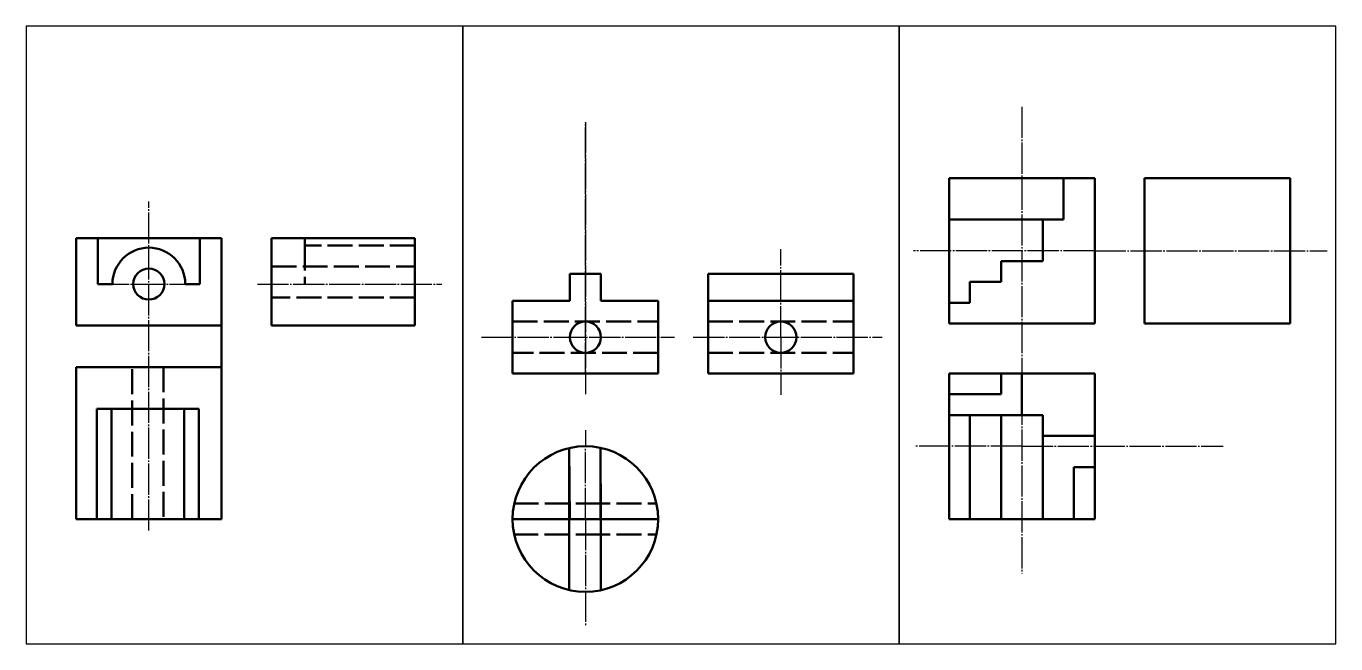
# Model space of a CAD drawing. Header units: millimetres. Extents: x 0 to 630, y 0 to 297.
import ezdxf

# ---------------------------------------------------------------- set-up
doc = ezdxf.new("R2010")
doc.units = ezdxf.units.MM
doc.linetypes.add('ACAD_ISO02W100', pattern=[15, 12, -3])
doc.linetypes.add('JIS_08_15', pattern=[17.25, 15, -0.75, 0.75, -0.75])
doc.layers.add('Axe', color=7, linetype='JIS_08_15')
doc.layers.add('Contur', color=7, linetype='Continuous', lineweight=50)
doc.layers.add('MuchiiAcoperite', color=7, linetype='ACAD_ISO02W100', lineweight=50)

msp = doc.modelspace()

# ---------------------------------------------------------------- linework, layer by layer
for points in [[(0, 0), (210, 0), (210, 297), (0, 297)], [(210, 0), (420, 0), (420, 297), (210, 297)], [(420, 0), (630, 0), (630, 297), (420, 297)]]:
    msp.add_lwpolyline(points, close=True)
at = {"layer": 'Axe'}
for p, q in [((479, 258.27), (479, 33.73)), ((269, 250.89), (269, 119.98)), ((269, 129.93), (269, 250.89)), ((59, 54.45), (59, 212.64)), ((363, 147.43), (363, 189.85)), ((514, 189), (426.79, 189)), ((514, 154), (514, 189)), ((514, 189), (625.91, 189)), ((34.5, 173), (83.5, 173)), ((34.5, 173), (41.5, 173)), ((111.2, 173), (199.99, 173)), ((219.1, 147.43), (311.89, 147.43)), ((320.88, 147.43), (411.82, 147.43)), ((363, 147.43), (363, 119.7)), ((269, 102.77), (269, 95)), ((269, 60), (269, 95)), ((479, 95), (427.77, 95)), ((479, 95), (575.8, 95)), ((51, 60), (59, 60)), ((269, 60), (269, 8.97))]:
    msp.add_line(p, q, dxfattribs=at)
at = {"layer": 'Contur'}
for p, q in [((444, 154), (444, 224)), ((444, 224), (444, 204)), ((514, 224), (444, 224)), ((499, 204), (499, 224)), ((499, 224), (514, 224)), ((514, 154), (514, 224)), ((538, 154), (538, 224)), ((538, 224), (608, 224)), ((608, 224), (608, 154)), ((444, 204), (489, 204)), ((489, 204), (489, 184)), ((489, 204), (499, 204)), ((24, 153), (24, 195)), ((24, 195), (94, 195)), ((59, 195), (34.5, 195)), ((34.5, 195), (34.5, 173)), ((59, 195), (41.5, 195)), ((94, 195), (59, 195)), ((59, 195), (76.5, 195)), ((59, 195), (83.5, 195)), ((83.5, 195), (83.5, 173)), ((94, 195), (94, 153)), ((94, 153), (94, 195)), ((118, 195), (118, 153)), ((187, 195), (118, 195)), ((118, 195), (118, 181.5)), ((187, 153), (187, 195)), ((469, 174), (469, 184)), ((469, 184), (489, 184)), ((276.5, 177.93), (261.5, 177.93)), ((261.5, 177.93), (261.5, 164.93)), ((276.5, 164.93), (276.5, 177.93)), ((328, 164.93), (328, 177.93)), ((328, 177.93), (398, 177.93)), ((398, 177.93), (398, 164.93)), ((34.5, 173), (41.5, 173)), ((76.5, 173), (83.5, 173)), ((454, 164), (454, 174)), ((454, 174), (469, 174)), ((234, 129.93), (234, 164.93)), ((234, 164.93), (261.5, 164.93)), ((276.5, 164.93), (304, 164.93)), ((304, 164.93), (304, 129.93)), ((328, 129.93), (328, 164.93)), ((328, 164.93), (398, 164.93)), ((398, 164.93), (398, 129.93)), ((444, 154), (444, 164)), ((444, 164), (454, 164)), ((94, 153), (24, 153)), ((94, 133), (94, 153)), ((118, 153), (187, 153)), ((269, 154.93), (269, 154.93)), ((479, 154), (444, 154)), ((479, 154), (514, 154)), ((608, 154), (538, 154)), ((276.5, 147.24), (276.5, 147.62)), ((94, 133), (24, 133)), ((24, 133), (24, 60)), ((94, 60), (94, 133)), ((304, 129.93), (234, 129.93)), ((269, 129.93), (304, 129.93)), ((398, 129.93), (328, 129.93)), ((328, 129.93), (345.5, 129.93)), ((328, 129.93), (363, 129.93)), ((514, 130), (444, 130)), ((444, 130), (444, 60)), ((444, 130), (444, 120)), ((444, 130), (469, 130)), ((464, 130), (474, 130)), ((469, 120), (469, 130)), ((514, 130), (479, 130)), ((479, 130), (479, 110)), ((514, 60), (514, 130)), ((464, 120), (444, 120)), ((444, 120), (469, 120)), ((444, 120), (444, 105)), ((34, 60), (34, 113)), ((34, 113), (83, 113)), ((41, 60), (41, 113)), ((76, 60), (76, 113)), ((83, 113), (83, 60)), ((479, 110), (444, 110)), ((454, 60), (454, 110)), ((454, 110), (469, 110)), ((469, 110), (469, 60)), ((479, 110), (489, 110)), ((489, 110), (489, 100)), ((489, 100), (514, 100)), ((489, 100), (489, 60)), ((514, 100), (514, 85)), ((261.5, 60), (261.23, 94.13)), ((261.23, 94.13), (261.23, 25.87)), ((276.5, 60), (276.21, 94.25)), ((276.21, 94.25), (276.42, 25.8)), ((514, 85), (504, 85)), ((504, 85), (504, 60)), ((24, 60), (94, 60)), ((24, 60), (34, 60)), ((51, 60), (41, 60)), ((66, 60), (76, 60)), ((234, 60), (269, 60)), ((269, 60), (261.5, 60)), ((269, 60), (304, 60)), ((269, 60), (276.5, 60)), ((444, 60), (514, 60)), ((444, 60), (454, 60)), ((444, 60), (454, 60))]:
    msp.add_line(p, q, dxfattribs=at)
for centre, radius in [((59, 173), 7.5), ((269, 147.43), 7.5), ((363, 147.43), 7.5), ((269, 60), 35)]:
    msp.add_circle(centre, radius, dxfattribs=at)
msp.add_arc((59, 173), 17.5, 360, 180, dxfattribs=at)
at = {"layer": 'MuchiiAcoperite'}
for p, q in [((118, 195), (134, 195)), ((134, 191.5), (134, 195)), ((187, 191.5), (134, 191.5)), ((187, 191.5), (134, 191.5)), ((134, 191.5), (134, 173)), ((187, 181.5), (187, 191.5)), ((118, 181.5), (187, 181.5)), ((187, 181.5), (187, 166.5)), ((187, 166.5), (118, 166.5)), ((234, 164.93), (234, 154.93)), ((234, 154.93), (304, 154.93)), ((304, 154.93), (304, 139.93)), ((328, 154.93), (398, 154.93)), ((304, 139.93), (234, 139.93)), ((328, 139.93), (398, 139.93)), ((51, 60), (51, 133)), ((51, 133), (66, 133)), ((66, 133), (66, 60)), ((34, 60), (56, 60)), ((34, 60), (51, 60)), ((276.34, 52.5), (234.81, 52.5)), ((269, 52.5), (303.19, 52.5))]:
    msp.add_line(p, q, dxfattribs=at)
for points in [[(276.44, 67.5), (234.81, 67.5)], [(269, 67.5), (303.19, 67.5)]]:
    msp.add_lwpolyline(points, dxfattribs=at)

doc.saveas('drawing.dxf')
